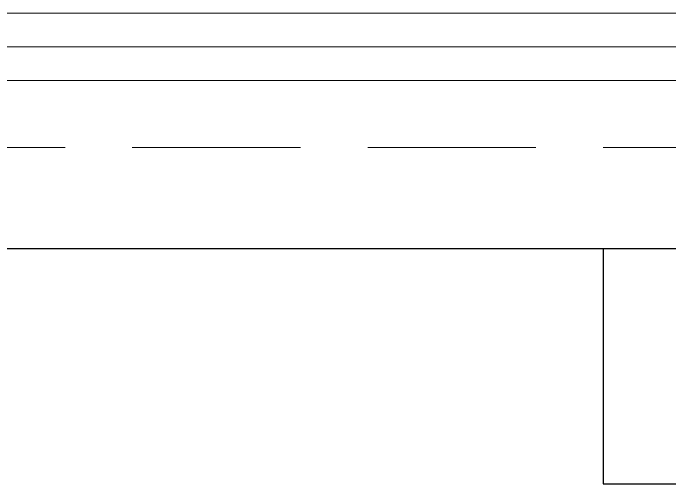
# Model space of a CAD drawing. Extents: x 2803505 to 5851001, y -1372902 to 24339.
# Drawn here: x 3046479 to 3047455, y -738623 to -737923 of the extents above; entities that cross this region are included whole.
import ezdxf

# ---------------------------------------------------------------- set-up
doc = ezdxf.new("R2010")
doc.units = 0
doc.header["$LTSCALE"] = 1000
doc.header["$MEASUREMENT"] = 0
doc.linetypes.add('DASH', pattern=[0.35, 0.25, -0.1])
doc.layers.add('!!电气', color=1, linetype='CONTINUOUS')
doc.layers.add('看线', color=185, linetype='CONTINUOUS')
doc.layers.add('平面-栏杆', color=56, linetype='CONTINUOUS', lineweight=15)
doc.layers.add('平面-看线', color=252, linetype='CONTINUOUS', lineweight=15)

# ---------------------------------------------------------------- blocks, each defined once
blk = doc.blocks.new('A$C1C403CBE')
at = {"layer": '平面-栏杆', "color": 252}
for points in [[(33350, 50), (28700, 50)], [(33350, 0), (28700, 0)]]:
    blk.add_lwpolyline(points, dxfattribs=at)
at = {"layer": '平面-看线', "color": 252}
blk.add_lwpolyline([(33350, 100), (28700, 100)], dxfattribs=at)
at = {"layer": '平面-看线', "color": 252, "linetype": 'DASH'}
blk.add_lwpolyline([(33350, -100), (28700, -100)], dxfattribs=at)
at = {"layer": '看线', "color": 252, "ltscale": 0.5}
for points in [[(28700, -250), (33350, -250)], [(31350, -250), (31350, -600), (33350, -600), (33350, -250)]]:
    blk.add_lwpolyline(points, dxfattribs=at)

msp = doc.modelspace()

# ---------------------------------------------------------------- block references
at = {"layer": '!!电气'}
msp.add_blockref('A$C1C403CBE', (3016005.96, -738022.87), dxfattribs=at)

doc.saveas('drawing.dxf')
